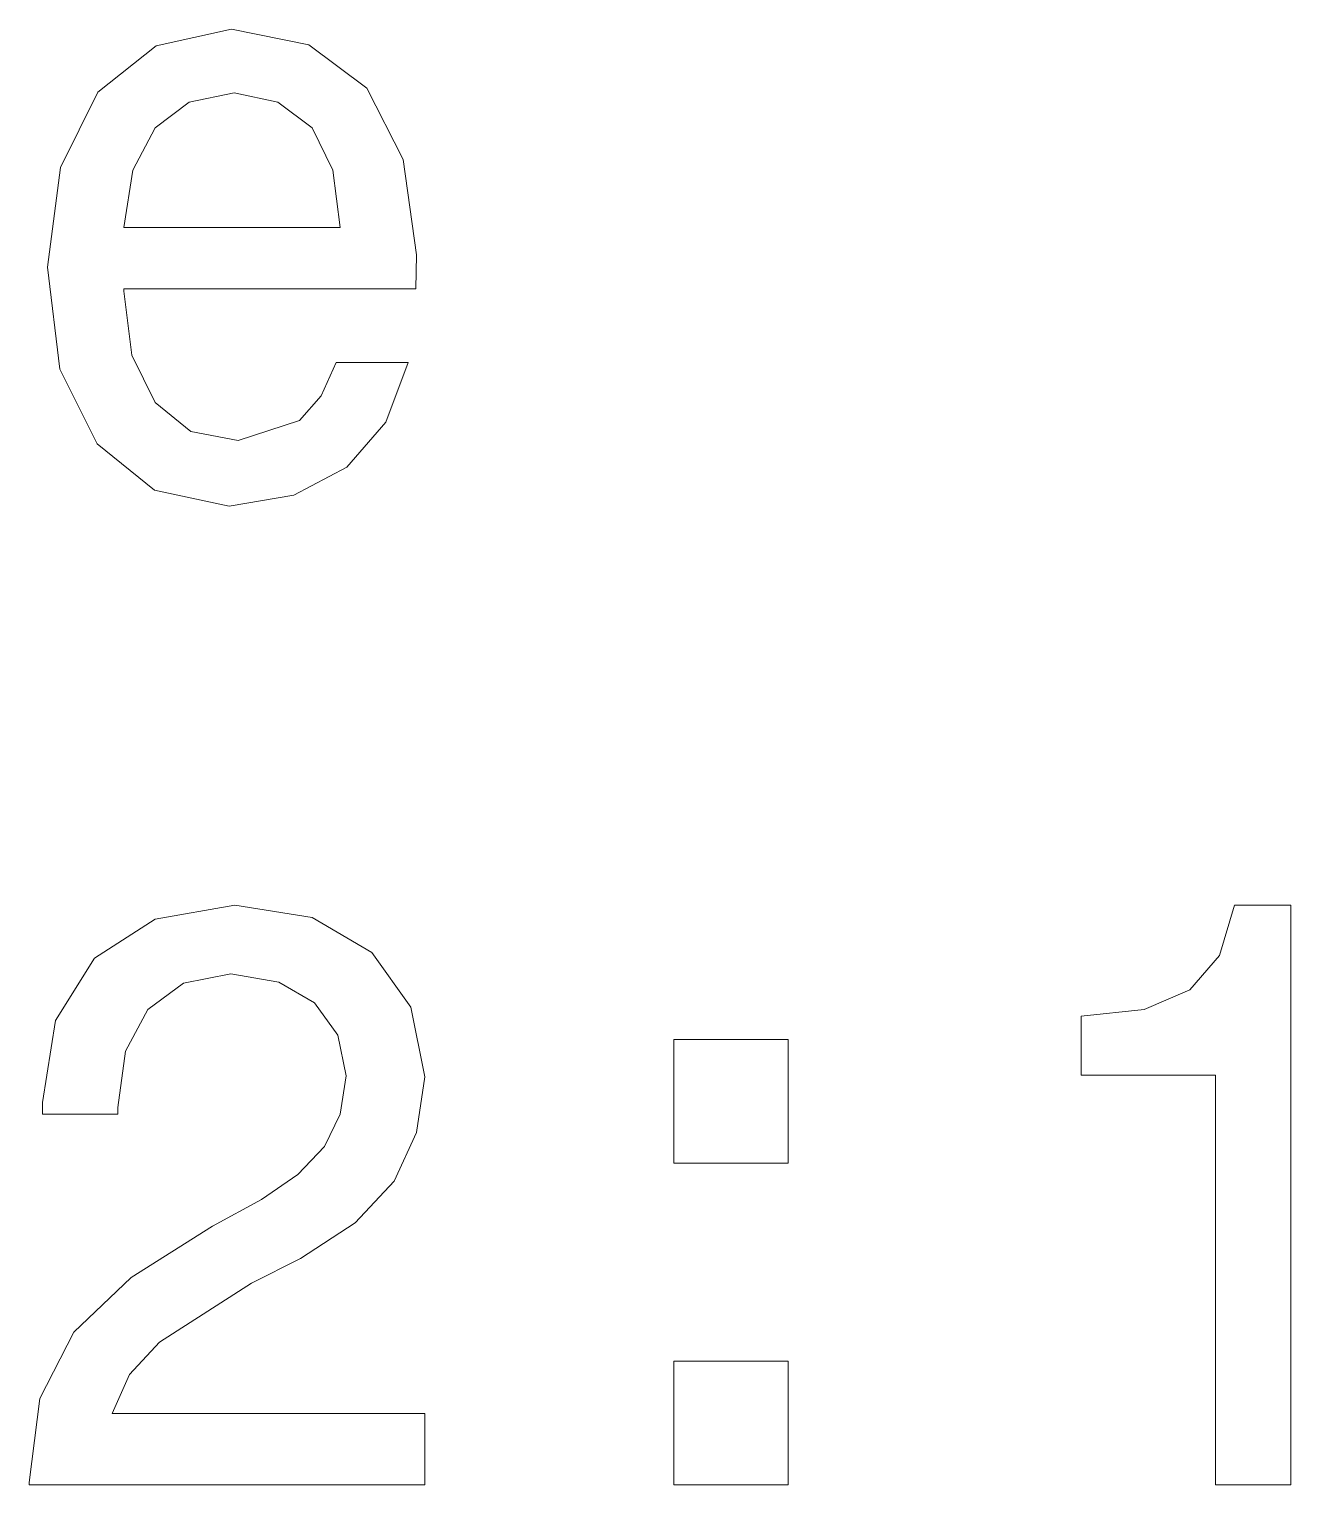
# Model space of a CAD drawing. Extents: x -858 to 594, y 0 to 420.
# Drawn here: x 489.51 to 497.18, y 156.6 to 165.45 of the extents above; entities that cross this region are included whole.
import ezdxf

# ---------------------------------------------------------------- set-up
doc = ezdxf.new("R2010")
doc.units = 0

msp = doc.modelspace()

# ---------------------------------------------------------------- linework, layer by layer
at = {"color": 7, "lineweight": 13}
for points in [[(490.083374, 163.869034), (491.858582, 163.869034), (491.863647, 164.075806), (491.782959, 164.655777), (491.561035, 165.089493), (491.208008, 165.35173), (490.739014, 165.447556), (490.28006, 165.346695), (489.927032, 165.06427), (489.700104, 164.605347), (489.619415, 164.000153), (489.695068, 163.379837), (489.921997, 162.925949), (490.269989, 162.643524), (490.723877, 162.547699), (491.117249, 162.613266), (491.440002, 162.784729), (491.677032, 163.057068), (491.813202, 163.420181), (491.374451, 163.420181), (491.283661, 163.218445), (491.152557, 163.067154), (490.779358, 162.946121), (490.491882, 163.001587), (490.275024, 163.178101), (490.13382, 163.465576), (490.083374, 163.853897)], [(490.083374, 164.242233), (490.138855, 164.59021), (490.275024, 164.847412), (490.481812, 165.003754), (490.75412, 165.059235), (491.021423, 165.003754), (491.22821, 164.847412), (491.354279, 164.59021), (491.399658, 164.242233)], [(489.508453, 156.596695), (491.914063, 156.596695), (491.914063, 157.030411), (490.012787, 157.030411), (490.118683, 157.267441), (490.300232, 157.464127), (490.860046, 157.822205), (491.157593, 157.973495), (491.490448, 158.190353), (491.727478, 158.44252), (491.863647, 158.740067), (491.914063, 159.077957), (491.828339, 159.501587), (491.591309, 159.834442), (491.22821, 160.046265), (490.759186, 160.121918), (490.275024, 160.036179), (489.90686, 159.799149), (489.66983, 159.420898), (489.589142, 158.921616), (489.589142, 158.851013), (490.048096, 158.851013), (490.048096, 158.891357), (490.093475, 159.234299), (490.229645, 159.486465), (490.446503, 159.647842), (490.733948, 159.703323), (491.026459, 159.652893), (491.243317, 159.52681), (491.384521, 159.330124), (491.434967, 159.083008), (491.399658, 158.851013), (491.303833, 158.654327), (491.142456, 158.482864), (490.920563, 158.331558), (490.623016, 158.170181), (490.128784, 157.857498), (489.780792, 157.524643), (489.574005, 157.121185), (489.508453, 156.611832)], [(496.720276, 156.596695), (497.179199, 156.596695), (497.179199, 160.121918), (496.836273, 160.121918), (496.745483, 159.81427), (496.563934, 159.607498), (496.28656, 159.486465), (495.903259, 159.446121), (495.903259, 159.088043), (496.720276, 159.088043)], [(493.427032, 158.553467), (494.123016, 158.553467), (494.123016, 159.304901), (493.427032, 159.304901)], [(493.427032, 156.596695), (494.123016, 156.596695), (494.123016, 157.348129), (493.427032, 157.348129)]]:
    msp.add_lwpolyline(points, close=True, dxfattribs=at)

doc.saveas('drawing.dxf')
